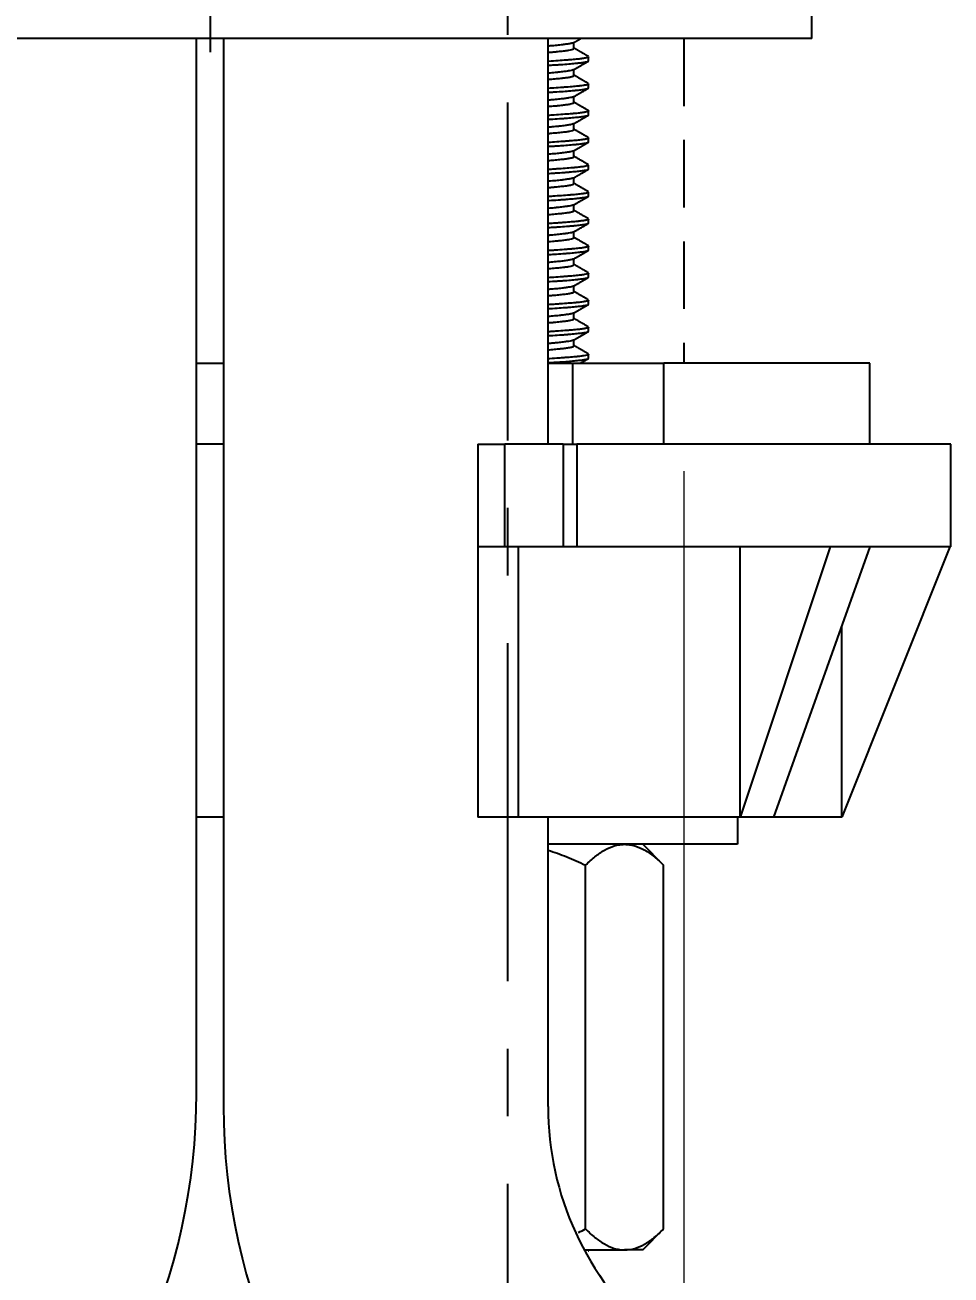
# Model space of a CAD drawing. Extents: x 1571 to 2360, y 0 to 579.
# Drawn here: x 1778.11 to 1812.35, y 207.31 to 253.54 of the extents above; entities that cross this region are included whole.
import ezdxf

# ---------------------------------------------------------------- set-up
doc = ezdxf.new("R2010")
doc.units = 0
doc.header["$LTSCALE"] = 10
doc.header["$MEASUREMENT"] = 0
doc.header["$PDMODE"] = 3
doc.header["$PDSIZE"] = -10
doc.linetypes.add('CENTER', pattern=[2, 1.25, -0.25, 0.25, -0.25])
doc.linetypes.add('HIDDEN', pattern=[0.375, 0.25, -0.125])
doc.layers.get('0').update_dxf_attribs({"linetype": 'CONTINUOUS'})
doc.layers.get('DEFPOINTS').update_dxf_attribs({"linetype": 'CONTINUOUS'})
doc.layers.add('1', color=7, linetype='CONTINUOUS')
doc.styles.add('Daelim Dimension', font='H2GTRE.TTF')
doc.dimstyles.new('DEFAULT', dxfattribs={"dimscale": 2, "dimtxt": 2, "dimasz": 2, "dimexe": 0, "dimexo": 2, "dimgap": 1, "dimtad": 1, "dimdec": 1, "dimzin": 9, "dimdsep": 46, "dimtxsty": 'Daelim Dimension', "dimcen": 0.5, "dimclrd": 252, "dimclre": 252, "dimclrt": 3, "dimadec": 1, "dimazin": 0, "dimtfac": 1, "dimtdec": 1, "dimtix": 1, "dimtmove": 0, "dimatfit": 3, "dimfxl": 1, "dimtolj": 1, "dimtzin": 1, "dimlwd": 9, "dimlwe": 9, "dimarcsym": 0})

# ---------------------------------------------------------------- blocks, each defined once
blk = doc.blocks.new('*D6')
at = {"color": 5, "lineweight": 9, "ltscale": 0.5, "transparency": 16777216}
for p, q in [((1767.468, 237.036), (1767.468, 205.896)), ((1802.468, 237.036), (1802.468, 205.896)), ((1767.468, 205.896), (1670.519, 205.896)), ((1798.468, 205.896), (1771.468, 205.896))]:
    blk.add_line(p, q, dxfattribs=at)
at = {"color": 5, "ltscale": 0.5, "transparency": 16777216}
for points in [[(1771.468, 206.562), (1771.468, 205.229), (1767.468, 205.896)], [(1798.468, 206.562), (1798.468, 205.229), (1802.468, 205.896)]]:
    blk.add_solid(points, dxfattribs=at)
at = {"layer": 'DEFPOINTS', "color": 0, "ltscale": 0.5, "transparency": 16777216}
for p in [(1767.468, 241.036), (1802.468, 241.036), (1802.468, 205.896)]:
    blk.add_point(p, dxfattribs=at)
at = {"color": 7, "lineweight": -3, "ltscale": 0.5, "transparency": 16777216, "insert": (1712.809, 214.087), "char_height": 10, "attachment_point": 5, "style": 'Daelim Dimension'}
blk.add_mtext('\\A1;설치구멍 {\\fISOCPEUR|b0|i0|c0|p34;%%C}35', dxfattribs=at)

msp = doc.modelspace()

# ---------------------------------------------------------------- linework, layer by layer
at = {"color": 7, "linetype": 'HIDDEN', "lineweight": -3}
msp.add_line((1802.468, 253.036), (1802.468, 241.036), dxfattribs=at)
at = {"layer": '1', "color": 1, "linetype": 'CENTER', "lineweight": -3}
for p, q in [((1784.947, 409.038), (1784.947, 252.536)), ((1795.947, 270.676), (1795.947, 167.897))]:
    msp.add_line(p, q, dxfattribs=at)
at = {"layer": '1', "color": 7, "linetype": 'Continuous', "lineweight": -3}
for p, q in [((1807.197, 253.036), (1807.197, 254.036)), ((1807.197, 253.036), (1762.697, 253.036)), ((1784.447, 214.036), (1784.447, 253.039)), ((1785.447, 253.039), (1785.447, 213.536)), ((1797.447, 238.038), (1797.447, 253.039)), ((1798.405, 252.672), (1798.405, 252.892)), ((1798.947, 252.214), (1798.947, 252.359)), ((1798.405, 251.672), (1798.405, 251.892)), ((1798.947, 251.213), (1798.947, 251.359)), ((1798.405, 250.672), (1798.405, 250.892)), ((1798.947, 250.213), (1798.947, 250.359)), ((1798.405, 249.672), (1798.405, 249.892)), ((1798.947, 249.214), (1798.947, 249.359)), ((1798.405, 248.672), (1798.405, 248.892)), ((1798.947, 248.213), (1798.947, 248.359)), ((1798.405, 247.672), (1798.405, 247.892)), ((1798.947, 247.214), (1798.947, 247.359)), ((1798.405, 246.672), (1798.405, 246.892)), ((1798.947, 246.213), (1798.947, 246.359)), ((1798.405, 245.672), (1798.405, 245.892)), ((1798.947, 245.213), (1798.947, 245.359)), ((1798.405, 244.672), (1798.405, 244.892)), ((1798.947, 244.214), (1798.947, 244.359)), ((1798.405, 243.672), (1798.405, 243.892)), ((1798.947, 243.213), (1798.947, 243.359)), ((1798.405, 242.672), (1798.405, 242.892)), ((1798.947, 242.214), (1798.947, 242.359)), ((1798.405, 241.672), (1798.405, 241.892)), ((1798.947, 241.213), (1798.947, 241.359)), ((1784.447, 241.036), (1784.847, 241.036)), ((1784.847, 241.036), (1785.447, 241.036)), ((1797.447, 241.036), (1798.347, 241.036)), ((1798.347, 241.036), (1801.725, 241.036)), ((1798.347, 241.036), (1798.347, 238.036)), ((1809.347, 241.036), (1801.725, 241.036)), ((1801.725, 238.036), (1801.725, 241.036)), ((1809.347, 238.036), (1809.347, 241.036)), ((1784.847, 238.036), (1784.447, 238.036)), ((1785.447, 238.036), (1784.847, 238.036)), ((1794.847, 238.036), (1795.847, 238.036)), ((1794.847, 238.036), (1794.847, 234.236)), ((1798.009, 238.036), (1795.847, 238.036)), ((1795.847, 234.236), (1795.847, 238.036)), ((1798.009, 238.036), (1798.506, 238.036)), ((1798.009, 238.036), (1798.009, 234.236)), ((1812.347, 238.036), (1798.506, 238.036)), ((1798.506, 238.036), (1798.506, 234.236)), ((1812.347, 234.236), (1812.347, 238.036)), ((1794.847, 234.236), (1794.847, 224.236)), ((1795.847, 234.236), (1794.847, 234.236)), ((1798.009, 234.236), (1795.847, 234.236)), ((1796.336, 234.236), (1796.336, 224.236)), ((1798.506, 234.236), (1798.009, 234.236)), ((1807.877, 234.236), (1798.506, 234.236)), ((1804.545, 224.236), (1804.545, 234.236)), ((1807.878, 234.234), (1804.545, 224.236)), ((1805.795, 224.236), (1809.36, 234.236)), ((1809.36, 234.236), (1807.898, 234.236)), ((1812.307, 234.235), (1808.314, 224.236)), ((1812.306, 234.236), (1809.36, 234.236)), ((1812.308, 234.236), (1812.306, 234.231)), ((1812.347, 234.236), (1812.308, 234.236)), ((1808.314, 224.236), (1808.314, 231.301)), ((1784.847, 224.236), (1784.447, 224.236)), ((1785.447, 224.236), (1784.847, 224.236)), ((1796.336, 224.236), (1794.847, 224.236)), ((1804.545, 224.236), (1796.336, 224.236)), ((1797.447, 213.536), (1797.447, 224.238)), ((1804.447, 224.236), (1804.447, 223.236)), ((1805.795, 224.236), (1804.545, 224.236)), ((1808.314, 224.236), (1805.795, 224.236)), ((1804.447, 223.236), (1797.447, 223.236)), ((1801.72, 222.463), (1800.947, 223.236)), ((1798.834, 209.01), (1798.834, 222.463)), ((1801.72, 209.01), (1801.72, 222.463)), ((1785.447, 213.536), (1785.447, 213.536)), ((1800.947, 208.236), (1801.72, 209.01)), ((1798.784, 208.236), (1800.277, 208.236)), ((1798.947, 208.213), (1798.947, 208.236)), ((1800.947, 208.236), (1800.277, 208.236))]:
    msp.add_line(p, q, dxfattribs=at)
for centre, radius, start, end in [((1761.277, 214.036), 23.17, 310.6169, 0), ((1808.617, 213.536), 23.17, 180, 229.3831), ((1808.617, 213.536), 11.17, 180, 229.3831)]:
    msp.add_arc(centre, radius, start, end, dxfattribs=at)
msp.add_ellipse((1784.72, 165.106), major_axis=(24.769, 69.088), ratio=0.177198, start_param=0.116513, end_param=0.11785, dxfattribs=at)
for points, knots in [([(1798.389, 252.882), (1798.382, 252.879), (1798.373, 252.875), (1798.357, 252.869), (1798.351, 252.868), (1798.338, 252.864), (1798.331, 252.862), (1798.31, 252.857), (1798.294, 252.853), (1798.239, 252.843), (1798.196, 252.836), (1798.121, 252.825), (1798.081, 252.819), (1798.037, 252.813), (1798.006, 252.81), (1797.991, 252.808), (1797.911, 252.798), (1797.841, 252.791), (1797.69, 252.776), (1797.609, 252.769), (1797.501, 252.76), (1797.479, 252.758), (1797.453, 252.756), (1797.45, 252.756), (1797.446, 252.755)], [0, 0, 0, 0, 0.09203, 0.09203, 0.134956, 0.134956, 0.177882, 0.177882, 0.263734, 0.263734, 0.435437, 0.435437, 0.521289, 0.564215, 0.564215, 0.607141, 0.607141, 0.778845, 0.778845, 0.950549, 0.950549, 0.993475, 0.993475, 1, 1, 1, 1]), ([(1797.457, 252.527), (1797.521, 252.532), (1797.582, 252.538), (1797.662, 252.545), (1797.682, 252.547), (1797.722, 252.55), (1797.741, 252.552), (1797.799, 252.558), (1797.835, 252.561), (1797.94, 252.572), (1798.004, 252.579), (1798.09, 252.589), (1798.117, 252.593), (1798.155, 252.598), (1798.167, 252.6), (1798.191, 252.603), (1798.202, 252.605), (1798.257, 252.614), (1798.293, 252.622), (1798.351, 252.637), (1798.373, 252.644), (1798.39, 252.654), (1798.393, 252.656), (1798.398, 252.66), (1798.4, 252.662), (1798.404, 252.666), (1798.405, 252.669), (1798.405, 252.672)], [0, 0, 0, 0, 0.109222, 0.109222, 0.147147, 0.147147, 0.185071, 0.185071, 0.26092, 0.26092, 0.412618, 0.412618, 0.488467, 0.488467, 0.526392, 0.526392, 0.564316, 0.564316, 0.716014, 0.716014, 0.867712, 0.867712, 0.905637, 0.905637, 0.943561, 0.943561, 1, 1, 1, 1]), ([(1798.947, 252.358), (1798.947, 252.358), (1798.947, 252.358), (1798.946, 252.355), (1798.945, 252.353), (1798.941, 252.35), (1798.939, 252.348), (1798.925, 252.338), (1798.904, 252.331), (1798.845, 252.316), (1798.807, 252.308), (1798.747, 252.299), (1798.735, 252.297), (1798.709, 252.294), (1798.669, 252.288), (1798.624, 252.283), (1798.528, 252.272), (1798.456, 252.266), (1798.337, 252.255), (1798.295, 252.252), (1798.229, 252.247), (1798.207, 252.245), (1798.161, 252.241), (1798.138, 252.24), (1798.021, 252.231), (1797.921, 252.223), (1797.709, 252.208), (1797.598, 252.201), (1797.466, 252.192), (1797.452, 252.191), (1797.437, 252.191)], [0, 0, 0, 0, 0.007813, 0.007813, 0.040365, 0.040365, 0.072917, 0.072917, 0.203125, 0.203125, 0.333334, 0.333334, 0.365886, 0.365886, 0.398438, 0.463542, 0.463542, 0.59375, 0.59375, 0.658854, 0.658854, 0.691406, 0.691406, 0.723958, 0.723958, 0.854167, 0.854167, 0.984375, 0.984375, 1, 1, 1, 1]), ([(1797.462, 252.049), (1797.537, 252.053), (1797.611, 252.058), (1797.738, 252.066), (1797.792, 252.069), (1797.871, 252.074), (1797.897, 252.076), (1797.948, 252.08), (1797.974, 252.081), (1798.098, 252.09), (1798.191, 252.098), (1798.361, 252.113), (1798.439, 252.12), (1798.527, 252.129), (1798.545, 252.131), (1798.578, 252.135), (1798.594, 252.137), (1798.642, 252.143), (1798.671, 252.146), (1798.752, 252.157), (1798.797, 252.164), (1798.853, 252.174), (1798.869, 252.178), (1798.89, 252.183), (1798.896, 252.184), (1798.908, 252.188), (1798.913, 252.19), (1798.936, 252.198), (1798.946, 252.205), (1798.947, 252.212)], [0, 0, 0, 0, 0.085085, 0.085085, 0.150736, 0.150736, 0.183562, 0.183562, 0.216388, 0.216388, 0.347691, 0.347691, 0.478994, 0.478994, 0.511819, 0.511819, 0.544645, 0.544645, 0.610297, 0.610297, 0.7416, 0.7416, 0.807251, 0.807251, 0.840077, 0.840077, 0.872903, 0.872903, 1, 1, 1, 1]), ([(1797.442, 251.526), (1797.446, 251.526), (1797.45, 251.526), (1797.499, 251.53), (1797.542, 251.534), (1797.668, 251.545), (1797.746, 251.552), (1797.855, 251.563), (1797.908, 251.568), (1797.957, 251.574), (1797.989, 251.577), (1798.005, 251.579), (1798.081, 251.588), (1798.188, 251.602), (1798.268, 251.617), (1798.309, 251.626), (1798.316, 251.628), (1798.331, 251.632), (1798.338, 251.633), (1798.356, 251.639), (1798.367, 251.643), (1798.393, 251.654), (1798.403, 251.662), (1798.405, 251.67), (1798.405, 251.671), (1798.405, 251.672)], [0, 0, 0, 0, 0.006611, 0.006611, 0.081731, 0.081731, 0.231971, 0.231971, 0.307091, 0.344651, 0.344651, 0.382211, 0.382211, 0.532451, 0.682692, 0.682692, 0.720252, 0.720252, 0.757812, 0.757812, 0.832932, 0.832932, 0.983172, 0.983172, 1, 1, 1, 1]), ([(1798.389, 251.882), (1798.379, 251.877), (1798.365, 251.871), (1798.321, 251.859), (1798.289, 251.852), (1798.239, 251.843), (1798.229, 251.841), (1798.207, 251.838), (1798.196, 251.836), (1798.161, 251.83), (1798.136, 251.827), (1798.056, 251.816), (1797.996, 251.808), (1797.896, 251.797), (1797.861, 251.793), (1797.807, 251.787), (1797.788, 251.785), (1797.75, 251.782), (1797.73, 251.78), (1797.634, 251.771), (1797.551, 251.764), (1797.465, 251.757)], [0, 0, 0, 0, 0.134716, 0.134716, 0.308328, 0.308328, 0.351731, 0.351731, 0.395134, 0.395134, 0.48194, 0.48194, 0.655552, 0.655552, 0.742358, 0.742358, 0.785761, 0.785761, 0.829164, 0.829164, 1, 1, 1, 1]), ([(1797.442, 251.048), (1797.499, 251.051), (1797.555, 251.054), (1797.638, 251.06), (1797.666, 251.061), (1797.722, 251.065), (1797.749, 251.066), (1797.884, 251.075), (1797.985, 251.082), (1798.175, 251.096), (1798.264, 251.104), (1798.367, 251.113), (1798.387, 251.115), (1798.426, 251.119), (1798.483, 251.125), (1798.535, 251.13), (1798.634, 251.141), (1798.692, 251.149), (1798.766, 251.159), (1798.788, 251.163), (1798.819, 251.168), (1798.829, 251.17), (1798.847, 251.173), (1798.856, 251.175), (1798.895, 251.184), (1798.918, 251.19), (1798.941, 251.202), (1798.946, 251.207), (1798.947, 251.212)], [0, 0, 0, 0, 0.063021, 0.063021, 0.095573, 0.095573, 0.128125, 0.128125, 0.258333, 0.258333, 0.388541, 0.388541, 0.421093, 0.421093, 0.453645, 0.518749, 0.518749, 0.648958, 0.648958, 0.714062, 0.714062, 0.746614, 0.746614, 0.779166, 0.779166, 0.909374, 0.909374, 1, 1, 1, 1]), ([(1798.947, 251.359), (1798.947, 251.357), (1798.946, 251.354), (1798.941, 251.349), (1798.935, 251.345), (1798.924, 251.339), (1798.919, 251.337), (1798.909, 251.333), (1798.904, 251.332), (1798.873, 251.322), (1798.839, 251.314), (1798.755, 251.3), (1798.704, 251.293), (1798.63, 251.284), (1798.614, 251.282), (1798.582, 251.278), (1798.566, 251.277), (1798.515, 251.271), (1798.479, 251.268), (1798.366, 251.258), (1798.283, 251.251), (1798.149, 251.24), (1798.102, 251.237), (1798.03, 251.231), (1798.005, 251.23), (1797.954, 251.226), (1797.929, 251.224), (1797.799, 251.215), (1797.655, 251.205), (1797.503, 251.195), (1797.464, 251.192)], [0, 0, 0, 0, 0.037811, 0.037811, 0.103462, 0.103462, 0.136288, 0.136288, 0.169114, 0.169114, 0.300417, 0.300417, 0.43172, 0.43172, 0.464546, 0.464546, 0.497372, 0.497372, 0.563023, 0.563023, 0.694326, 0.694326, 0.759978, 0.759978, 0.792804, 0.792804, 0.825629, 0.825629, 0.956932, 1, 1, 1, 1]), ([(1798.392, 250.884), (1798.391, 250.883), (1798.39, 250.883), (1798.386, 250.88), (1798.382, 250.879), (1798.374, 250.875), (1798.369, 250.873), (1798.353, 250.868), (1798.341, 250.865), (1798.299, 250.854), (1798.263, 250.847), (1798.199, 250.836), (1798.164, 250.831), (1798.125, 250.825), (1798.099, 250.821), (1798.085, 250.82), (1798.013, 250.81), (1797.95, 250.803), (1797.812, 250.788), (1797.737, 250.78), (1797.636, 250.771), (1797.615, 250.769), (1797.573, 250.766), (1797.551, 250.764), (1797.503, 250.76), (1797.476, 250.758), (1797.448, 250.756)], [0, 0, 0, 0, 0.01358, 0.01358, 0.056039, 0.056039, 0.098499, 0.098499, 0.183418, 0.183418, 0.353256, 0.353256, 0.438175, 0.480634, 0.480634, 0.523094, 0.523094, 0.692932, 0.692932, 0.86277, 0.86277, 0.905229, 0.905229, 0.947689, 0.947689, 1, 1, 1, 1]), ([(1797.461, 250.527), (1797.482, 250.529), (1797.503, 250.531), (1797.609, 250.54), (1797.691, 250.547), (1797.786, 250.556), (1797.805, 250.558), (1797.841, 250.562), (1797.859, 250.563), (1797.911, 250.569), (1797.945, 250.572), (1798.04, 250.583), (1798.096, 250.59), (1798.172, 250.6), (1798.195, 250.604), (1798.228, 250.61), (1798.238, 250.611), (1798.258, 250.615), (1798.268, 250.617), (1798.313, 250.626), (1798.341, 250.634), (1798.383, 250.649), (1798.397, 250.657), (1798.404, 250.667), (1798.405, 250.669), (1798.405, 250.672)], [0, 0, 0, 0, 0.036408, 0.036408, 0.188108, 0.188108, 0.226032, 0.226032, 0.263957, 0.263957, 0.339807, 0.339807, 0.491506, 0.491506, 0.567356, 0.567356, 0.605281, 0.605281, 0.643206, 0.643206, 0.794905, 0.794905, 0.946605, 0.946605, 1, 1, 1, 1]), ([(1798.947, 250.359), (1798.947, 250.359), (1798.947, 250.359), (1798.946, 250.351), (1798.925, 250.336), (1798.869, 250.321), (1798.822, 250.312), (1798.812, 250.31), (1798.791, 250.306), (1798.757, 250.3), (1798.72, 250.295), (1798.638, 250.284), (1798.575, 250.277), (1798.469, 250.267), (1798.431, 250.264), (1798.372, 250.258), (1798.351, 250.257), (1798.31, 250.253), (1798.289, 250.251), (1798.181, 250.243), (1798.088, 250.236), (1797.89, 250.221), (1797.785, 250.214), (1797.645, 250.204), (1797.617, 250.202), (1797.56, 250.198), (1797.512, 250.195), (1797.464, 250.192), (1797.444, 250.191)], [0, 0, 0, 0, 0.002085, 0.002085, 0.132293, 0.262501, 0.262501, 0.295053, 0.295053, 0.327605, 0.392709, 0.392709, 0.522917, 0.522917, 0.588021, 0.588021, 0.620573, 0.620573, 0.653126, 0.653126, 0.783334, 0.783334, 0.913542, 0.913542, 0.946094, 0.946094, 0.978646, 1, 1, 1, 1]), ([(1797.447, 250.048), (1797.477, 250.05), (1797.507, 250.052), (1797.651, 250.06), (1797.761, 250.067), (1797.917, 250.077), (1797.968, 250.081), (1798.041, 250.086), (1798.066, 250.088), (1798.114, 250.092), (1798.137, 250.094), (1798.252, 250.103), (1798.421, 250.118), (1798.56, 250.133), (1798.637, 250.142), (1798.652, 250.144), (1798.681, 250.147), (1798.695, 250.149), (1798.735, 250.155), (1798.759, 250.158), (1798.826, 250.169), (1798.861, 250.176), (1798.901, 250.186), (1798.913, 250.189), (1798.926, 250.194), (1798.93, 250.196), (1798.936, 250.2), (1798.939, 250.201), (1798.945, 250.206), (1798.947, 250.209), (1798.947, 250.212)], [0, 0, 0, 0, 0.033333, 0.033333, 0.163542, 0.163542, 0.228646, 0.228646, 0.261198, 0.261198, 0.29375, 0.29375, 0.423958, 0.554167, 0.554167, 0.586719, 0.586719, 0.619271, 0.619271, 0.684375, 0.684375, 0.814583, 0.814583, 0.879688, 0.879688, 0.91224, 0.91224, 0.944792, 0.944792, 1, 1, 1, 1]), ([(1798.937, 250.372), (1798.939, 250.371), (1798.94, 250.37), (1798.943, 250.368), (1798.944, 250.367), (1798.945, 250.366)], [0, 0, 0, 0, 0.487487, 0.487487, 1, 1, 1, 1]), ([(1797.444, 249.526), (1797.45, 249.526), (1797.456, 249.527), (1797.484, 249.529), (1797.506, 249.531), (1797.549, 249.535), (1797.571, 249.537), (1797.634, 249.542), (1797.674, 249.546), (1797.791, 249.557), (1797.864, 249.564), (1797.963, 249.574), (1797.995, 249.578), (1798.055, 249.585), (1798.084, 249.588), (1798.164, 249.599), (1798.257, 249.613), (1798.321, 249.628), (1798.352, 249.638), (1798.358, 249.64), (1798.368, 249.644), (1798.373, 249.646), (1798.386, 249.651), (1798.392, 249.655), (1798.403, 249.663), (1798.405, 249.668), (1798.405, 249.672)], [0, 0, 0, 0, 0.009615, 0.009615, 0.047175, 0.047175, 0.084736, 0.084736, 0.159856, 0.159856, 0.310096, 0.310096, 0.385216, 0.385216, 0.460337, 0.460337, 0.610577, 0.760818, 0.760818, 0.798378, 0.798378, 0.835938, 0.835938, 0.911058, 0.911058, 1, 1, 1, 1]), ([(1798.39, 249.883), (1798.386, 249.881), (1798.368, 249.872), (1798.338, 249.863), (1798.29, 249.853), (1798.272, 249.849), (1798.233, 249.842), (1798.212, 249.838), (1798.142, 249.827), (1798.09, 249.82), (1798, 249.809), (1797.969, 249.805), (1797.919, 249.799), (1797.902, 249.797), (1797.867, 249.794), (1797.849, 249.792), (1797.758, 249.782), (1797.68, 249.775), (1797.55, 249.764), (1797.501, 249.76), (1797.451, 249.756)], [0, 0, 0, 0, 0.043951, 0.215655, 0.215655, 0.301507, 0.301507, 0.387359, 0.387359, 0.559063, 0.559063, 0.644915, 0.644915, 0.687841, 0.687841, 0.730767, 0.730767, 0.902471, 0.902471, 1, 1, 1, 1]), ([(1798.947, 249.359), (1798.947, 249.357), (1798.946, 249.356), (1798.944, 249.352), (1798.942, 249.35), (1798.937, 249.346), (1798.934, 249.344), (1798.916, 249.335), (1798.893, 249.327), (1798.828, 249.312), (1798.787, 249.305), (1798.725, 249.296), (1798.712, 249.294), (1798.685, 249.29), (1798.67, 249.289), (1798.626, 249.283), (1798.595, 249.28), (1798.495, 249.269), (1798.421, 249.262), (1798.299, 249.252), (1798.256, 249.249), (1798.189, 249.243), (1798.166, 249.242), (1798.12, 249.238), (1798.096, 249.236), (1797.975, 249.227), (1797.873, 249.22), (1797.665, 249.205), (1797.56, 249.198), (1797.45, 249.191)], [0, 0, 0, 0, 0.031769, 0.031769, 0.064321, 0.064321, 0.096873, 0.096873, 0.227082, 0.227082, 0.35729, 0.35729, 0.389842, 0.389842, 0.422395, 0.422395, 0.487499, 0.487499, 0.617707, 0.617707, 0.682812, 0.682812, 0.715364, 0.715364, 0.747916, 0.747916, 0.878125, 0.878125, 1, 1, 1, 1]), ([(1797.45, 249.048), (1797.511, 249.052), (1797.572, 249.055), (1797.687, 249.063), (1797.742, 249.066), (1797.823, 249.071), (1797.85, 249.073), (1797.902, 249.076), (1797.928, 249.078), (1798.054, 249.087), (1798.148, 249.094), (1798.323, 249.109), (1798.404, 249.117), (1798.496, 249.126), (1798.514, 249.128), (1798.548, 249.132), (1798.599, 249.137), (1798.644, 249.143), (1798.729, 249.154), (1798.777, 249.161), (1798.836, 249.171), (1798.854, 249.175), (1798.885, 249.181), (1798.898, 249.185), (1798.93, 249.195), (1798.943, 249.202), (1798.947, 249.21), (1798.947, 249.211), (1798.947, 249.212)], [0, 0, 0, 0, 0.06875, 0.06875, 0.133854, 0.133854, 0.166406, 0.166406, 0.198958, 0.198958, 0.329167, 0.329167, 0.459375, 0.459375, 0.491927, 0.491927, 0.524479, 0.589584, 0.589584, 0.719792, 0.719792, 0.784896, 0.784896, 0.85, 0.85, 0.980209, 0.980209, 1, 1, 1, 1]), ([(1798.387, 248.881), (1798.385, 248.88), (1798.382, 248.879), (1798.375, 248.876), (1798.37, 248.874), (1798.345, 248.865), (1798.317, 248.858), (1798.247, 248.844), (1798.205, 248.837), (1798.143, 248.828), (1798.13, 248.826), (1798.103, 248.822), (1798.09, 248.82), (1798.047, 248.815), (1798.018, 248.811), (1797.924, 248.8), (1797.855, 248.792), (1797.742, 248.781), (1797.703, 248.777), (1797.622, 248.77), (1797.58, 248.766), (1797.509, 248.76), (1797.48, 248.758), (1797.451, 248.756)], [0, 0, 0, 0, 0.031592, 0.031592, 0.074995, 0.074995, 0.248607, 0.248607, 0.422219, 0.422219, 0.465622, 0.465622, 0.509025, 0.509025, 0.595831, 0.595831, 0.769443, 0.769443, 0.856249, 0.856249, 0.943055, 0.943055, 1, 1, 1, 1]), ([(1798.947, 248.359), (1798.947, 248.356), (1798.945, 248.352), (1798.931, 248.341), (1798.913, 248.334), (1798.879, 248.324), (1798.872, 248.322), (1798.856, 248.319), (1798.83, 248.313), (1798.799, 248.307), (1798.732, 248.296), (1798.679, 248.289), (1798.586, 248.279), (1798.553, 248.275), (1798.5, 248.27), (1798.482, 248.268), (1798.445, 248.265), (1798.426, 248.263), (1798.328, 248.254), (1798.243, 248.248), (1798.06, 248.234), (1797.962, 248.226), (1797.83, 248.217), (1797.803, 248.215), (1797.749, 248.211), (1797.667, 248.205), (1797.582, 248.2), (1797.501, 248.195), (1797.476, 248.193), (1797.452, 248.191)], [0, 0, 0, 0, 0.061455, 0.061455, 0.191664, 0.191664, 0.224216, 0.224216, 0.256768, 0.321872, 0.321872, 0.452081, 0.452081, 0.517186, 0.517186, 0.549738, 0.549738, 0.58229, 0.58229, 0.712499, 0.712499, 0.842708, 0.842708, 0.87526, 0.87526, 0.907812, 0.972916, 0.972916, 1, 1, 1, 1]), ([(1797.464, 248.527), (1797.531, 248.533), (1797.595, 248.539), (1797.697, 248.548), (1797.736, 248.552), (1797.811, 248.559), (1797.848, 248.562), (1797.953, 248.573), (1798.016, 248.58), (1798.128, 248.594), (1798.178, 248.601), (1798.231, 248.61), (1798.242, 248.612), (1798.261, 248.616), (1798.271, 248.618), (1798.298, 248.623), (1798.314, 248.627), (1798.356, 248.638), (1798.376, 248.646), (1798.396, 248.657), (1798.402, 248.663), (1798.405, 248.668), (1798.405, 248.671), (1798.405, 248.672), (1798.405, 248.672)], [0, 0, 0, 0, 0.115291, 0.115291, 0.19114, 0.19114, 0.26699, 0.26699, 0.418689, 0.418689, 0.570387, 0.570387, 0.608312, 0.608312, 0.646237, 0.646237, 0.722086, 0.722086, 0.873785, 0.873785, 0.949634, 0.987559, 0.987559, 1, 1, 1, 1]), ([(1797.431, 248.047), (1797.474, 248.05), (1797.517, 248.052), (1797.616, 248.058), (1797.672, 248.062), (1797.836, 248.072), (1797.939, 248.079), (1798.085, 248.089), (1798.132, 248.093), (1798.2, 248.099), (1798.222, 248.101), (1798.267, 248.104), (1798.288, 248.106), (1798.393, 248.116), (1798.545, 248.131), (1798.666, 248.145), (1798.731, 248.154), (1798.744, 248.156), (1798.768, 248.16), (1798.802, 248.165), (1798.831, 248.17), (1798.883, 248.18), (1798.908, 248.187), (1798.933, 248.197), (1798.939, 248.201), (1798.944, 248.206), (1798.946, 248.208), (1798.947, 248.211), (1798.947, 248.212), (1798.947, 248.213)], [0, 0, 0, 0, 0.047004, 0.047004, 0.11157, 0.11157, 0.240703, 0.240703, 0.305269, 0.305269, 0.337552, 0.337552, 0.369835, 0.369835, 0.498967, 0.6281, 0.6281, 0.660383, 0.660383, 0.692666, 0.757232, 0.757232, 0.886364, 0.886364, 0.95093, 0.95093, 0.983213, 0.983213, 1, 1, 1, 1]), ([(1798.39, 247.883), (1798.381, 247.878), (1798.368, 247.873), (1798.344, 247.866), (1798.338, 247.864), (1798.324, 247.86), (1798.317, 247.859), (1798.293, 247.853), (1798.275, 247.85), (1798.218, 247.839), (1798.172, 247.832), (1798.093, 247.821), (1798.051, 247.815), (1798.005, 247.809), (1797.974, 247.806), (1797.957, 247.804), (1797.875, 247.794), (1797.803, 247.787), (1797.648, 247.772), (1797.565, 247.765), (1797.464, 247.757), (1797.45, 247.756), (1797.436, 247.755)], [0, 0, 0, 0, 0.124995, 0.124995, 0.167454, 0.167454, 0.209914, 0.209914, 0.294832, 0.294832, 0.46467, 0.46467, 0.549589, 0.592049, 0.592049, 0.634508, 0.634508, 0.804346, 0.804346, 0.974184, 0.974184, 1, 1, 1, 1]), ([(1798.947, 247.36), (1798.947, 247.358), (1798.947, 247.357), (1798.942, 247.348), (1798.929, 247.34), (1798.885, 247.325), (1798.854, 247.318), (1798.804, 247.308), (1798.793, 247.306), (1798.771, 247.303), (1798.759, 247.301), (1798.722, 247.295), (1798.695, 247.292), (1798.609, 247.281), (1798.544, 247.274), (1798.434, 247.264), (1798.396, 247.26), (1798.335, 247.255), (1798.314, 247.253), (1798.272, 247.25), (1798.25, 247.248), (1798.139, 247.239), (1798.044, 247.232), (1797.842, 247.218), (1797.735, 247.21), (1797.594, 247.201), (1797.566, 247.199), (1797.508, 247.195), (1797.479, 247.193), (1797.444, 247.191), (1797.439, 247.191), (1797.433, 247.19)], [0, 0, 0, 0, 0.025825, 0.025825, 0.154957, 0.154957, 0.28409, 0.28409, 0.316373, 0.316373, 0.348656, 0.348656, 0.413222, 0.413222, 0.542354, 0.542354, 0.606921, 0.606921, 0.639204, 0.639204, 0.671487, 0.671487, 0.800619, 0.800619, 0.929752, 0.929752, 0.962035, 0.962035, 0.994318, 0.994318, 1, 1, 1, 1]), ([(1797.464, 247.527), (1797.51, 247.531), (1797.555, 247.535), (1797.62, 247.541), (1797.64, 247.543), (1797.681, 247.547), (1797.701, 247.548), (1797.76, 247.554), (1797.797, 247.557), (1797.905, 247.568), (1797.971, 247.575), (1798.06, 247.585), (1798.089, 247.589), (1798.129, 247.594), (1798.142, 247.596), (1798.166, 247.6), (1798.179, 247.602), (1798.236, 247.611), (1798.275, 247.618), (1798.338, 247.633), (1798.362, 247.64), (1798.383, 247.65), (1798.387, 247.652), (1798.393, 247.656), (1798.396, 247.658), (1798.402, 247.663), (1798.405, 247.667), (1798.405, 247.671), (1798.405, 247.671), (1798.405, 247.671)], [0, 0, 0, 0, 0.079656, 0.079656, 0.117953, 0.117953, 0.156249, 0.156249, 0.232842, 0.232842, 0.386028, 0.386028, 0.46262, 0.46262, 0.500917, 0.500917, 0.539213, 0.539213, 0.692399, 0.692399, 0.845585, 0.845585, 0.883881, 0.883881, 0.922178, 0.922178, 0.998771, 0.998771, 1, 1, 1, 1]), ([(1798.393, 246.884), (1798.392, 246.884), (1798.392, 246.884), (1798.379, 246.876), (1798.359, 246.869), (1798.305, 246.855), (1798.27, 246.848), (1798.218, 246.839), (1798.206, 246.838), (1798.184, 246.834), (1798.172, 246.832), (1798.135, 246.826), (1798.109, 246.823), (1798.025, 246.812), (1797.963, 246.804), (1797.86, 246.793), (1797.824, 246.789), (1797.768, 246.783), (1797.748, 246.781), (1797.709, 246.778), (1797.69, 246.776), (1797.601, 246.768), (1797.53, 246.762), (1797.455, 246.756)], [0, 0, 0, 0, 0.006786, 0.006786, 0.176624, 0.176624, 0.346462, 0.346462, 0.388922, 0.388922, 0.431381, 0.431381, 0.5163, 0.5163, 0.686138, 0.686138, 0.771057, 0.771057, 0.813517, 0.813517, 0.855976, 0.855976, 1, 1, 1, 1]), ([(1797.458, 247.049), (1797.466, 247.049), (1797.474, 247.05), (1797.599, 247.057), (1797.71, 247.064), (1797.843, 247.072), (1797.869, 247.074), (1797.921, 247.078), (1797.947, 247.08), (1798.023, 247.085), (1798.071, 247.088), (1798.212, 247.099), (1798.298, 247.107), (1798.417, 247.118), (1798.455, 247.122), (1798.509, 247.128), (1798.527, 247.129), (1798.561, 247.133), (1798.577, 247.135), (1798.658, 247.144), (1798.713, 247.151), (1798.807, 247.166), (1798.846, 247.172), (1798.883, 247.181), (1798.889, 247.183), (1798.902, 247.186), (1798.908, 247.188), (1798.923, 247.193), (1798.931, 247.196), (1798.944, 247.204), (1798.947, 247.208), (1798.947, 247.213)], [0, 0, 0, 0, 0.009375, 0.009375, 0.139583, 0.139583, 0.172136, 0.172136, 0.204688, 0.204688, 0.269792, 0.269792, 0.4, 0.4, 0.465104, 0.465104, 0.497656, 0.497656, 0.530209, 0.530209, 0.660417, 0.660417, 0.790625, 0.790625, 0.823177, 0.823177, 0.855729, 0.855729, 0.920834, 0.920834, 1, 1, 1, 1]), ([(1797.45, 246.526), (1797.481, 246.529), (1797.511, 246.531), (1797.626, 246.541), (1797.706, 246.549), (1797.818, 246.559), (1797.872, 246.565), (1797.923, 246.57), (1797.956, 246.573), (1797.972, 246.575), (1798.051, 246.584), (1798.163, 246.598), (1798.248, 246.613), (1798.292, 246.622), (1798.3, 246.624), (1798.316, 246.628), (1798.323, 246.63), (1798.344, 246.635), (1798.356, 246.639), (1798.386, 246.65), (1798.398, 246.658), (1798.405, 246.668), (1798.405, 246.67), (1798.405, 246.672)], [0, 0, 0, 0, 0.051683, 0.051683, 0.201924, 0.201924, 0.277044, 0.314604, 0.314604, 0.352164, 0.352164, 0.502405, 0.652646, 0.652646, 0.690206, 0.690206, 0.727766, 0.727766, 0.802886, 0.802886, 0.953127, 0.953127, 1, 1, 1, 1]), ([(1798.947, 246.358), (1798.946, 246.352), (1798.938, 246.346), (1798.919, 246.337), (1798.914, 246.335), (1798.903, 246.331), (1798.897, 246.33), (1798.878, 246.324), (1798.862, 246.32), (1798.81, 246.309), (1798.766, 246.301), (1798.688, 246.291), (1798.659, 246.287), (1798.614, 246.282), (1798.598, 246.28), (1798.565, 246.277), (1798.548, 246.275), (1798.461, 246.266), (1798.385, 246.259), (1798.217, 246.246), (1798.126, 246.239), (1797.979, 246.228), (1797.928, 246.224), (1797.823, 246.216), (1797.77, 246.213), (1797.633, 246.203), (1797.548, 246.198), (1797.46, 246.192)], [0, 0, 0, 0, 0.113444, 0.113444, 0.14627, 0.14627, 0.179096, 0.179096, 0.244747, 0.244747, 0.37605, 0.37605, 0.441701, 0.441701, 0.474527, 0.474527, 0.507352, 0.507352, 0.638655, 0.638655, 0.769958, 0.769958, 0.835609, 0.835609, 0.90126, 0.90126, 1, 1, 1, 1]), ([(1797.46, 246.049), (1797.5, 246.051), (1797.54, 246.054), (1797.608, 246.058), (1797.637, 246.059), (1797.693, 246.063), (1797.776, 246.068), (1797.855, 246.073), (1798.009, 246.084), (1798.105, 246.091), (1798.24, 246.102), (1798.283, 246.106), (1798.345, 246.111), (1798.366, 246.113), (1798.406, 246.117), (1798.425, 246.119), (1798.519, 246.128), (1798.654, 246.143), (1798.755, 246.157), (1798.809, 246.166), (1798.819, 246.168), (1798.838, 246.171), (1798.865, 246.177), (1798.886, 246.182), (1798.923, 246.192), (1798.938, 246.199), (1798.946, 246.208), (1798.947, 246.211), (1798.947, 246.213)], [0, 0, 0, 0, 0.044792, 0.044792, 0.077344, 0.077344, 0.109896, 0.175, 0.175, 0.305208, 0.305208, 0.370312, 0.370312, 0.402864, 0.402864, 0.435416, 0.435416, 0.565625, 0.695833, 0.695833, 0.728385, 0.728385, 0.760937, 0.826041, 0.826041, 0.956249, 0.956249, 1, 1, 1, 1]), ([(1798.388, 245.882), (1798.386, 245.881), (1798.384, 245.88), (1798.378, 245.877), (1798.373, 245.875), (1798.363, 245.872), (1798.358, 245.87), (1798.34, 245.864), (1798.327, 245.861), (1798.281, 245.85), (1798.243, 245.843), (1798.175, 245.832), (1798.138, 245.827), (1798.098, 245.821), (1798.07, 245.818), (1798.055, 245.816), (1797.981, 245.806), (1797.916, 245.799), (1797.773, 245.784), (1797.696, 245.776), (1797.592, 245.767), (1797.571, 245.766), (1797.528, 245.762), (1797.507, 245.76), (1797.469, 245.757), (1797.454, 245.756), (1797.438, 245.755)], [0, 0, 0, 0, 0.026091, 0.026091, 0.069017, 0.069017, 0.111943, 0.111943, 0.197795, 0.197795, 0.3695, 0.3695, 0.455352, 0.498278, 0.498278, 0.541204, 0.541204, 0.712909, 0.712909, 0.884613, 0.884613, 0.927539, 0.927539, 0.970466, 0.970466, 1, 1, 1, 1]), ([(1797.468, 245.528), (1797.471, 245.528), (1797.475, 245.528), (1797.566, 245.536), (1797.649, 245.544), (1797.747, 245.553), (1797.766, 245.554), (1797.803, 245.558), (1797.822, 245.56), (1797.876, 245.565), (1797.91, 245.569), (1798.008, 245.579), (1798.067, 245.586), (1798.146, 245.597), (1798.171, 245.6), (1798.205, 245.606), (1798.217, 245.608), (1798.238, 245.611), (1798.248, 245.613), (1798.296, 245.622), (1798.327, 245.63), (1798.374, 245.645), (1798.39, 245.653), (1798.403, 245.664), (1798.405, 245.668), (1798.405, 245.671)], [0, 0, 0, 0, 0.006128, 0.006128, 0.159314, 0.159314, 0.19761, 0.19761, 0.235907, 0.235907, 0.3125, 0.3125, 0.465686, 0.465686, 0.54228, 0.54228, 0.580576, 0.580576, 0.618873, 0.618873, 0.772059, 0.772059, 0.925245, 0.925245, 1, 1, 1, 1]), ([(1798.947, 245.359), (1798.947, 245.358), (1798.947, 245.357), (1798.945, 245.353), (1798.941, 245.349), (1798.924, 245.338), (1798.903, 245.33), (1798.858, 245.319), (1798.841, 245.315), (1798.811, 245.31), (1798.801, 245.308), (1798.779, 245.304), (1798.768, 245.302), (1798.708, 245.293), (1798.652, 245.286), (1798.524, 245.272), (1798.451, 245.265), (1798.35, 245.256), (1798.33, 245.255), (1798.288, 245.251), (1798.223, 245.246), (1798.155, 245.241), (1798.015, 245.23), (1797.915, 245.223), (1797.755, 245.212), (1797.7, 245.208), (1797.616, 245.202), (1797.587, 245.2), (1797.529, 245.196), (1797.5, 245.195), (1797.461, 245.192), (1797.451, 245.191), (1797.44, 245.191)], [0, 0, 0, 0, 0.011975, 0.011975, 0.07708, 0.07708, 0.207289, 0.207289, 0.272393, 0.272393, 0.304945, 0.304945, 0.337497, 0.337497, 0.467706, 0.467706, 0.597915, 0.597915, 0.630467, 0.630467, 0.663019, 0.728124, 0.728124, 0.858333, 0.858333, 0.923437, 0.923437, 0.955989, 0.955989, 0.988541, 0.988541, 1, 1, 1, 1]), ([(1797.443, 245.048), (1797.523, 245.053), (1797.601, 245.057), (1797.786, 245.069), (1797.891, 245.076), (1798.016, 245.084), (1798.04, 245.086), (1798.089, 245.09), (1798.113, 245.092), (1798.183, 245.097), (1798.227, 245.101), (1798.356, 245.112), (1798.434, 245.12), (1798.54, 245.131), (1798.574, 245.135), (1798.621, 245.14), (1798.636, 245.142), (1798.666, 245.146), (1798.68, 245.147), (1798.749, 245.156), (1798.795, 245.163), (1798.869, 245.177), (1798.897, 245.184), (1798.921, 245.193), (1798.926, 245.194), (1798.933, 245.198), (1798.936, 245.199), (1798.944, 245.205), (1798.947, 245.208), (1798.947, 245.212)], [0, 0, 0, 0, 0.088542, 0.088542, 0.21875, 0.21875, 0.251302, 0.251302, 0.283854, 0.283854, 0.348958, 0.348958, 0.479167, 0.479167, 0.544271, 0.544271, 0.576823, 0.576823, 0.609375, 0.609375, 0.739583, 0.739583, 0.869792, 0.869792, 0.902344, 0.902344, 0.934896, 0.934896, 1, 1, 1, 1]), ([(1798.933, 245.375), (1798.937, 245.372), (1798.941, 245.37), (1798.944, 245.367), (1798.945, 245.366), (1798.945, 245.365)], [0, 0, 0, 0, 0.803526, 0.803526, 1, 1, 1, 1]), ([(1797.452, 244.526), (1797.462, 244.527), (1797.472, 244.528), (1797.504, 244.531), (1797.526, 244.533), (1797.591, 244.538), (1797.632, 244.542), (1797.752, 244.553), (1797.826, 244.56), (1797.929, 244.571), (1797.978, 244.576), (1798.024, 244.581), (1798.054, 244.585), (1798.068, 244.586), (1798.138, 244.595), (1798.236, 244.61), (1798.305, 244.625), (1798.339, 244.634), (1798.346, 244.636), (1798.358, 244.64), (1798.363, 244.642), (1798.378, 244.647), (1798.386, 244.651), (1798.4, 244.66), (1798.405, 244.666), (1798.405, 244.671)], [0, 0, 0, 0, 0.017291, 0.017291, 0.055214, 0.055214, 0.131062, 0.131062, 0.282757, 0.282757, 0.358604, 0.396528, 0.396528, 0.434452, 0.434452, 0.586146, 0.737841, 0.737841, 0.775765, 0.775765, 0.813689, 0.813689, 0.889536, 0.889536, 1, 1, 1, 1]), ([(1798.391, 244.883), (1798.385, 244.88), (1798.362, 244.87), (1798.323, 244.86), (1798.272, 244.849), (1798.252, 244.845), (1798.211, 244.838), (1798.188, 244.835), (1798.115, 244.824), (1798.06, 244.816), (1797.967, 244.805), (1797.935, 244.801), (1797.883, 244.795), (1797.866, 244.793), (1797.83, 244.79), (1797.811, 244.788), (1797.718, 244.778), (1797.638, 244.771), (1797.522, 244.761), (1797.491, 244.759), (1797.458, 244.756)], [0, 0, 0, 0, 0.078292, 0.249996, 0.249996, 0.335848, 0.335848, 0.4217, 0.4217, 0.593404, 0.593404, 0.679256, 0.679256, 0.722182, 0.722182, 0.765108, 0.765108, 0.936812, 0.936812, 1, 1, 1, 1]), ([(1798.947, 244.359), (1798.947, 244.357), (1798.946, 244.354), (1798.942, 244.35), (1798.94, 244.348), (1798.934, 244.344), (1798.93, 244.342), (1798.919, 244.337), (1798.908, 244.333), (1798.871, 244.322), (1798.837, 244.314), (1798.773, 244.303), (1798.75, 244.299), (1798.711, 244.294), (1798.698, 244.292), (1798.67, 244.288), (1798.655, 244.287), (1798.58, 244.278), (1798.444, 244.264), (1798.278, 244.25), (1798.165, 244.242), (1798.142, 244.24), (1798.095, 244.236), (1798.071, 244.234), (1797.997, 244.229), (1797.947, 244.225), (1797.793, 244.214), (1797.684, 244.207), (1797.53, 244.196), (1797.488, 244.194), (1797.445, 244.191)], [0, 0, 0, 0, 0.041665, 0.041665, 0.074217, 0.074217, 0.106769, 0.106769, 0.171873, 0.171873, 0.302082, 0.302082, 0.367186, 0.367186, 0.399738, 0.399738, 0.43229, 0.43229, 0.562499, 0.692707, 0.692707, 0.72526, 0.72526, 0.757812, 0.757812, 0.822916, 0.822916, 0.953125, 0.953125, 1, 1, 1, 1]), ([(1797.445, 244.048), (1797.557, 244.055), (1797.665, 244.061), (1797.795, 244.069), (1797.822, 244.071), (1797.875, 244.075), (1797.953, 244.08), (1798.027, 244.085), (1798.17, 244.096), (1798.259, 244.103), (1798.381, 244.115), (1798.42, 244.118), (1798.477, 244.124), (1798.495, 244.126), (1798.53, 244.13), (1798.547, 244.132), (1798.63, 244.141), (1798.688, 244.148), (1798.788, 244.162), (1798.829, 244.169), (1798.869, 244.178), (1798.877, 244.18), (1798.891, 244.183), (1798.91, 244.188), (1798.924, 244.193), (1798.941, 244.202), (1798.946, 244.207), (1798.947, 244.212)], [0, 0, 0, 0, 0.123963, 0.123963, 0.156516, 0.156516, 0.189069, 0.254174, 0.254174, 0.384386, 0.384386, 0.449492, 0.449492, 0.482045, 0.482045, 0.514597, 0.514597, 0.644809, 0.644809, 0.775021, 0.775021, 0.807573, 0.807573, 0.840126, 0.905232, 0.905232, 1, 1, 1, 1]), ([(1797.454, 243.527), (1797.509, 243.531), (1797.563, 243.536), (1797.655, 243.544), (1797.695, 243.548), (1797.772, 243.555), (1797.81, 243.559), (1797.918, 243.569), (1797.983, 243.576), (1798.101, 243.59), (1798.153, 243.597), (1798.209, 243.606), (1798.22, 243.608), (1798.241, 243.612), (1798.251, 243.614), (1798.28, 243.619), (1798.297, 243.623), (1798.343, 243.634), (1798.366, 243.642), (1798.389, 243.653), (1798.398, 243.659), (1798.403, 243.665), (1798.405, 243.668), (1798.405, 243.67), (1798.405, 243.671)], [0, 0, 0, 0, 0.094659, 0.094659, 0.170509, 0.170509, 0.246358, 0.246358, 0.398056, 0.398056, 0.549755, 0.549755, 0.587679, 0.587679, 0.625604, 0.625604, 0.701453, 0.701453, 0.853151, 0.853151, 0.929, 0.966925, 0.966925, 1, 1, 1, 1]), ([(1798.391, 243.883), (1798.389, 243.882), (1798.386, 243.881), (1798.379, 243.877), (1798.375, 243.876), (1798.365, 243.872), (1798.36, 243.87), (1798.331, 243.862), (1798.301, 243.855), (1798.226, 243.84), (1798.181, 243.833), (1798.116, 243.824), (1798.102, 243.822), (1798.074, 243.818), (1798.06, 243.816), (1798.016, 243.811), (1797.985, 243.807), (1797.888, 243.796), (1797.817, 243.788), (1797.702, 243.777), (1797.662, 243.773), (1797.579, 243.766), (1797.536, 243.763), (1797.481, 243.758), (1797.47, 243.757), (1797.458, 243.756)], [0, 0, 0, 0, 0.033647, 0.033647, 0.076573, 0.076573, 0.119499, 0.119499, 0.291203, 0.291203, 0.462908, 0.462908, 0.505834, 0.505834, 0.54876, 0.54876, 0.634612, 0.634612, 0.806316, 0.806316, 0.892168, 0.892168, 0.978021, 0.978021, 1, 1, 1, 1]), ([(1797.427, 243.047), (1797.431, 243.047), (1797.436, 243.047), (1797.47, 243.049), (1797.499, 243.051), (1797.644, 243.06), (1797.754, 243.067), (1797.963, 243.08), (1798.061, 243.087), (1798.176, 243.097), (1798.199, 243.099), (1798.244, 243.102), (1798.265, 243.104), (1798.33, 243.11), (1798.37, 243.114), (1798.486, 243.125), (1798.556, 243.132), (1798.648, 243.143), (1798.677, 243.147), (1798.718, 243.152), (1798.73, 243.154), (1798.755, 243.158), (1798.767, 243.16), (1798.824, 243.168), (1798.895, 243.182), (1798.932, 243.196), (1798.943, 243.204), (1798.944, 243.206), (1798.946, 243.209), (1798.947, 243.211), (1798.947, 243.212)], [0, 0, 0, 0, 0.004907, 0.004907, 0.03719, 0.03719, 0.166322, 0.166322, 0.295455, 0.295455, 0.327738, 0.327738, 0.360021, 0.360021, 0.424587, 0.424587, 0.553719, 0.553719, 0.618285, 0.618285, 0.650568, 0.650568, 0.682852, 0.682852, 0.811984, 0.941116, 0.941116, 0.973399, 0.973399, 1, 1, 1, 1]), ([(1798.947, 243.359), (1798.947, 243.359), (1798.947, 243.358), (1798.945, 243.351), (1798.935, 243.343), (1798.905, 243.332), (1798.893, 243.328), (1798.871, 243.322), (1798.863, 243.32), (1798.847, 243.317), (1798.838, 243.315), (1798.79, 243.305), (1798.744, 243.298), (1798.634, 243.284), (1798.571, 243.277), (1798.481, 243.268), (1798.463, 243.266), (1798.425, 243.263), (1798.367, 243.258), (1798.305, 243.253), (1798.175, 243.242), (1798.083, 243.235), (1797.933, 243.224), (1797.882, 243.22), (1797.802, 243.215), (1797.775, 243.213), (1797.72, 243.209), (1797.693, 243.207), (1797.594, 243.201), (1797.522, 243.196), (1797.448, 243.191)], [0, 0, 0, 0, 0.006248, 0.006248, 0.136456, 0.136456, 0.201561, 0.201561, 0.234113, 0.234113, 0.266665, 0.266665, 0.396873, 0.396873, 0.527082, 0.527082, 0.559634, 0.559634, 0.592186, 0.657291, 0.657291, 0.787499, 0.787499, 0.852604, 0.852604, 0.885156, 0.885156, 0.917708, 0.917708, 1, 1, 1, 1]), ([(1798.389, 242.882), (1798.377, 242.876), (1798.36, 242.87), (1798.331, 242.862), (1798.323, 242.86), (1798.308, 242.857), (1798.3, 242.855), (1798.275, 242.85), (1798.256, 242.846), (1798.194, 242.835), (1798.146, 242.828), (1798.064, 242.817), (1798.02, 242.811), (1797.973, 242.805), (1797.94, 242.802), (1797.923, 242.8), (1797.838, 242.79), (1797.764, 242.783), (1797.609, 242.769), (1797.529, 242.762), (1797.444, 242.755)], [0, 0, 0, 0, 0.149719, 0.149719, 0.192645, 0.192645, 0.235571, 0.235571, 0.321423, 0.321423, 0.493127, 0.493127, 0.57898, 0.621906, 0.621906, 0.664832, 0.664832, 0.836536, 0.836536, 1, 1, 1, 1]), ([(1798.947, 242.359), (1798.947, 242.359), (1798.947, 242.359), (1798.947, 242.357), (1798.946, 242.355), (1798.942, 242.349), (1798.937, 242.346), (1798.915, 242.334), (1798.891, 242.327), (1798.842, 242.316), (1798.824, 242.312), (1798.792, 242.306), (1798.781, 242.304), (1798.758, 242.301), (1798.746, 242.299), (1798.683, 242.29), (1798.624, 242.283), (1798.491, 242.269), (1798.416, 242.262), (1798.313, 242.253), (1798.292, 242.252), (1798.249, 242.248), (1798.227, 242.246), (1798.159, 242.241), (1798.113, 242.238), (1797.969, 242.227), (1797.867, 242.219), (1797.705, 242.208), (1797.65, 242.204), (1797.564, 242.199), (1797.536, 242.197), (1797.481, 242.193), (1797.455, 242.192), (1797.429, 242.19)], [0, 0, 0, 0, 0.003354, 0.003354, 0.035637, 0.035637, 0.100204, 0.100204, 0.229336, 0.229336, 0.293903, 0.293903, 0.326186, 0.326186, 0.358469, 0.358469, 0.487602, 0.487602, 0.616734, 0.616734, 0.649017, 0.649017, 0.681301, 0.681301, 0.745867, 0.745867, 0.874999, 0.874999, 0.939566, 0.939566, 0.971849, 0.971849, 1, 1, 1, 1]), ([(1797.454, 242.527), (1797.489, 242.529), (1797.522, 242.532), (1797.576, 242.537), (1797.597, 242.539), (1797.639, 242.543), (1797.659, 242.545), (1797.719, 242.55), (1797.758, 242.554), (1797.869, 242.564), (1797.937, 242.571), (1798.03, 242.582), (1798.059, 242.585), (1798.101, 242.591), (1798.115, 242.592), (1798.141, 242.596), (1798.153, 242.598), (1798.214, 242.607), (1798.255, 242.614), (1798.323, 242.629), (1798.35, 242.637), (1798.374, 242.646), (1798.379, 242.648), (1798.386, 242.652), (1798.39, 242.654), (1798.398, 242.659), (1798.402, 242.663), (1798.405, 242.668), (1798.405, 242.67), (1798.405, 242.671)], [0, 0, 0, 0, 0.058252, 0.058252, 0.096177, 0.096177, 0.134102, 0.134102, 0.209952, 0.209952, 0.361651, 0.361651, 0.4375, 0.4375, 0.475425, 0.475425, 0.51335, 0.51335, 0.665049, 0.665049, 0.816748, 0.816748, 0.854673, 0.854673, 0.892598, 0.892598, 0.968448, 0.968448, 1, 1, 1, 1]), ([(1797.454, 242.048), (1797.512, 242.052), (1797.568, 242.055), (1797.736, 242.066), (1797.843, 242.072), (1797.971, 242.081), (1797.996, 242.083), (1798.045, 242.087), (1798.07, 242.088), (1798.141, 242.094), (1798.186, 242.097), (1798.318, 242.109), (1798.399, 242.116), (1798.509, 242.127), (1798.543, 242.131), (1798.593, 242.137), (1798.609, 242.139), (1798.64, 242.142), (1798.654, 242.144), (1798.726, 242.153), (1798.774, 242.16), (1798.854, 242.174), (1798.885, 242.181), (1798.918, 242.191), (1798.927, 242.195), (1798.94, 242.202), (1798.944, 242.205), (1798.947, 242.21), (1798.947, 242.211), (1798.947, 242.213)], [0, 0, 0, 0, 0.064584, 0.064584, 0.194792, 0.194792, 0.227344, 0.227344, 0.259897, 0.259897, 0.325001, 0.325001, 0.45521, 0.45521, 0.520314, 0.520314, 0.552866, 0.552866, 0.585418, 0.585418, 0.715627, 0.715627, 0.845836, 0.845836, 0.91094, 0.91094, 0.976044, 0.976044, 1, 1, 1, 1]), ([(1798.389, 241.882), (1798.387, 241.881), (1798.386, 241.88), (1798.369, 241.873), (1798.347, 241.866), (1798.287, 241.852), (1798.25, 241.845), (1798.194, 241.836), (1798.183, 241.834), (1798.159, 241.83), (1798.146, 241.828), (1798.107, 241.823), (1798.08, 241.819), (1797.993, 241.808), (1797.929, 241.8), (1797.823, 241.789), (1797.786, 241.785), (1797.728, 241.78), (1797.708, 241.778), (1797.668, 241.774), (1797.648, 241.772), (1797.574, 241.766), (1797.519, 241.761), (1797.461, 241.757)], [0, 0, 0, 0, 0.019437, 0.019437, 0.193049, 0.193049, 0.366661, 0.366661, 0.410064, 0.410064, 0.453467, 0.453467, 0.540274, 0.540274, 0.713886, 0.713886, 0.800692, 0.800692, 0.844095, 0.844095, 0.887498, 0.887498, 1, 1, 1, 1]), ([(1798.947, 241.359), (1798.947, 241.356), (1798.945, 241.352), (1798.935, 241.345), (1798.928, 241.341), (1798.914, 241.335), (1798.909, 241.333), (1798.897, 241.329), (1798.891, 241.328), (1798.856, 241.318), (1798.783, 241.303), (1798.675, 241.289), (1798.597, 241.28), (1798.581, 241.278), (1798.547, 241.275), (1798.496, 241.269), (1798.44, 241.264), (1798.323, 241.254), (1798.238, 241.247), (1798.1, 241.237), (1798.052, 241.233), (1797.977, 241.227), (1797.952, 241.226), (1797.9, 241.222), (1797.874, 241.22), (1797.743, 241.211), (1797.613, 241.202), (1797.477, 241.193), (1797.456, 241.192)], [0, 0, 0, 0, 0.065624, 0.065624, 0.130729, 0.130729, 0.163281, 0.163281, 0.195833, 0.195833, 0.326041, 0.45625, 0.45625, 0.488802, 0.488802, 0.521354, 0.586458, 0.586458, 0.716667, 0.716667, 0.781771, 0.781771, 0.814323, 0.814323, 0.846875, 0.846875, 0.977083, 1, 1, 1, 1]), ([(1797.457, 241.527), (1797.47, 241.528), (1797.483, 241.529), (1797.582, 241.538), (1797.664, 241.545), (1797.779, 241.556), (1797.835, 241.561), (1797.887, 241.566), (1797.922, 241.57), (1797.938, 241.572), (1798.02, 241.58), (1798.137, 241.594), (1798.226, 241.609), (1798.273, 241.618), (1798.282, 241.62), (1798.299, 241.624), (1798.308, 241.626), (1798.33, 241.631), (1798.344, 241.635), (1798.378, 241.646), (1798.393, 241.654), (1798.403, 241.665), (1798.405, 241.668), (1798.405, 241.672)], [0, 0, 0, 0, 0.021844, 0.021844, 0.173543, 0.173543, 0.249392, 0.287316, 0.287316, 0.325241, 0.325241, 0.476939, 0.628638, 0.628638, 0.666562, 0.666562, 0.704487, 0.704487, 0.780336, 0.780336, 0.932034, 0.932034, 1, 1, 1, 1]), ([(1797.456, 241.049), (1797.488, 241.05), (1797.519, 241.052), (1797.578, 241.056), (1797.607, 241.058), (1797.664, 241.061), (1797.692, 241.063), (1797.829, 241.071), (1797.933, 241.078), (1798.127, 241.093), (1798.218, 241.1), (1798.345, 241.111), (1798.385, 241.115), (1798.462, 241.123), (1798.499, 241.126), (1798.602, 241.138), (1798.662, 241.145), (1798.741, 241.156), (1798.765, 241.159), (1798.798, 241.164), (1798.808, 241.166), (1798.828, 241.17), (1798.837, 241.171), (1798.881, 241.18), (1798.907, 241.187), (1798.939, 241.2), (1798.947, 241.206), (1798.947, 241.213)], [0, 0, 0, 0, 0.034896, 0.034896, 0.067448, 0.067448, 0.1, 0.1, 0.230207, 0.230207, 0.360415, 0.360415, 0.425519, 0.425519, 0.490623, 0.490623, 0.620831, 0.620831, 0.685935, 0.685935, 0.718487, 0.718487, 0.751039, 0.751039, 0.881247, 0.881247, 1, 1, 1, 1]), ([(1797.451, 223.015), (1797.686, 222.947), (1797.918, 222.866), (1798.378, 222.68), (1798.607, 222.576), (1798.834, 222.463)], [0, 0, 0, 0, 0.495745, 0.495745, 1, 1, 1, 1]), ([(1798.834, 222.463), (1798.947, 222.576), (1799.061, 222.68), (1799.294, 222.867), (1799.411, 222.95), (1799.651, 223.087), (1799.773, 223.142), (1799.96, 223.198), (1800.023, 223.212), (1800.103, 223.224), (1800.119, 223.226), (1800.15, 223.23), (1800.198, 223.234), (1800.246, 223.236), (1800.277, 223.236)], [0, 0, 0, 0, 0.25, 0.25, 0.5, 0.5, 0.75, 0.75, 0.875, 0.875, 0.90625, 0.90625, 0.9375, 1, 1, 1, 1]), ([(1800.277, 223.236), (1800.309, 223.236), (1800.356, 223.234), (1800.404, 223.23), (1800.436, 223.226), (1800.452, 223.224), (1800.531, 223.212), (1800.594, 223.198), (1800.781, 223.142), (1800.903, 223.087), (1801.143, 222.95), (1801.261, 222.867), (1801.493, 222.68), (1801.607, 222.576), (1801.72, 222.463)], [0, 0, 0, 0, 0.0625, 0.09375, 0.09375, 0.125, 0.125, 0.25, 0.25, 0.5, 0.5, 0.75, 0.75, 1, 1, 1, 1]), ([(1798.834, 209.01), (1798.947, 208.897), (1799.061, 208.792), (1799.293, 208.605), (1799.411, 208.523), (1799.651, 208.386), (1799.773, 208.331), (1799.959, 208.275), (1800.022, 208.261), (1800.118, 208.246), (1800.15, 208.242), (1800.213, 208.237), (1800.245, 208.236), (1800.277, 208.236)], [0, 0, 0, 0, 0.25, 0.25, 0.5, 0.5, 0.75, 0.75, 0.875, 0.875, 0.9375, 0.9375, 1, 1, 1, 1]), ([(1800.277, 208.236), (1800.404, 208.236), (1800.529, 208.256), (1800.776, 208.329), (1800.898, 208.383), (1801.049, 208.469), (1801.079, 208.487), (1801.139, 208.525), (1801.169, 208.545), (1801.259, 208.607), (1801.318, 208.651), (1801.493, 208.792), (1801.608, 208.897), (1801.72, 209.01)], [0, 0, 0, 0, 0.25, 0.25, 0.5, 0.5, 0.5625, 0.5625, 0.625, 0.625, 0.75, 0.75, 1, 1, 1, 1]), ([(1798.936, 208.2), (1798.937, 208.2), (1798.937, 208.2), (1798.94, 208.202), (1798.942, 208.204), (1798.945, 208.207), (1798.946, 208.209), (1798.947, 208.212), (1798.947, 208.212), (1798.947, 208.213)], [0, 0, 0, 0, 0.037518, 0.037518, 0.428159, 0.428159, 0.818801, 0.818801, 1, 1, 1, 1])]:
    msp.add_open_spline(points, degree=3, knots=knots, dxfattribs=at)
for points, degree in [([(1798.385, 252.88), (1798.52, 252.958), (1798.655, 253.036)], 2), ([(1798.94, 252.371), (1798.673, 252.526), (1798.405, 252.681)], 2), ([(1798.384, 251.879), (1798.662, 252.041), (1798.94, 252.202)], 2), ([(1798.942, 251.369), (1798.674, 251.525), (1798.405, 251.681)], 2), ([(1798.387, 250.881), (1798.665, 251.043), (1798.944, 251.204)], 2), ([(1798.944, 250.368), (1798.675, 250.524), (1798.405, 250.681)], 2), ([(1798.386, 249.88), (1798.664, 250.042), (1798.943, 250.204)], 2), ([(1798.941, 249.37), (1798.673, 249.525), (1798.405, 249.681)], 2), ([(1798.383, 248.879), (1798.661, 249.04), (1798.94, 249.202)], 2), ([(1798.941, 248.37), (1798.673, 248.525), (1798.405, 248.681)], 2), ([(1798.386, 247.881), (1798.665, 248.042), (1798.943, 248.204)], 2), ([(1798.944, 247.368), (1798.675, 247.524), (1798.405, 247.681)], 2), ([(1798.387, 246.881), (1798.665, 247.043), (1798.944, 247.204)], 2), ([(1798.943, 246.369), (1798.674, 246.525), (1798.405, 246.681)], 2), ([(1798.383, 245.879), (1798.662, 246.041), (1798.94, 246.202)], 2), ([(1798.94, 245.371), (1798.673, 245.526), (1798.405, 245.681)], 2), ([(1798.385, 244.88), (1798.664, 245.042), (1798.942, 245.203)], 2), ([(1798.944, 244.369), (1798.675, 244.525), (1798.405, 244.681)], 2), ([(1798.387, 243.881), (1798.666, 244.043), (1798.944, 244.204)], 2), ([(1798.944, 243.369), (1798.674, 243.525), (1798.405, 243.681)], 2), ([(1798.384, 242.879), (1798.663, 243.041), (1798.941, 243.203)], 2), ([(1798.94, 242.371), (1798.673, 242.526), (1798.405, 242.681)], 2), ([(1798.384, 241.879), (1798.662, 242.041), (1798.941, 242.202)], 2), ([(1798.943, 241.369), (1798.674, 241.525), (1798.405, 241.681)], 2), ([(1798.655, 241.036), (1798.799, 241.12), (1798.944, 241.204)], 2), ([(1798.575, 208.885), (1798.661, 208.925), (1798.748, 208.967), (1798.834, 209.01)], 3)]:
    msp.add_open_spline(points, degree=degree, dxfattribs=at)

# ---------------------------------------------------------------- dimensions: what is measured, and where the dimension line sits
at = {"color": 5, "lineweight": -3, "ltscale": 0.5}
dim = msp.add_linear_dim(base=(1802.468, 205.896), p1=(1767.468, 241.036), p2=(1802.468, 241.036), text='설치구멍 {\\fISOCPEUR|b0|i0|c0|p34;%%C}<>', dimstyle='DEFAULT', override={"dimtxt": 5, "dimclrd": 5, "dimclre": 5, "dimclrt": 7}, dxfattribs=at)
dim.commit()
dim.dimension.update_dxf_attribs({"geometry": '*D6', "text_midpoint": (1712.809, 205.896), "dimtype": 160})

doc.saveas('drawing.dxf')
